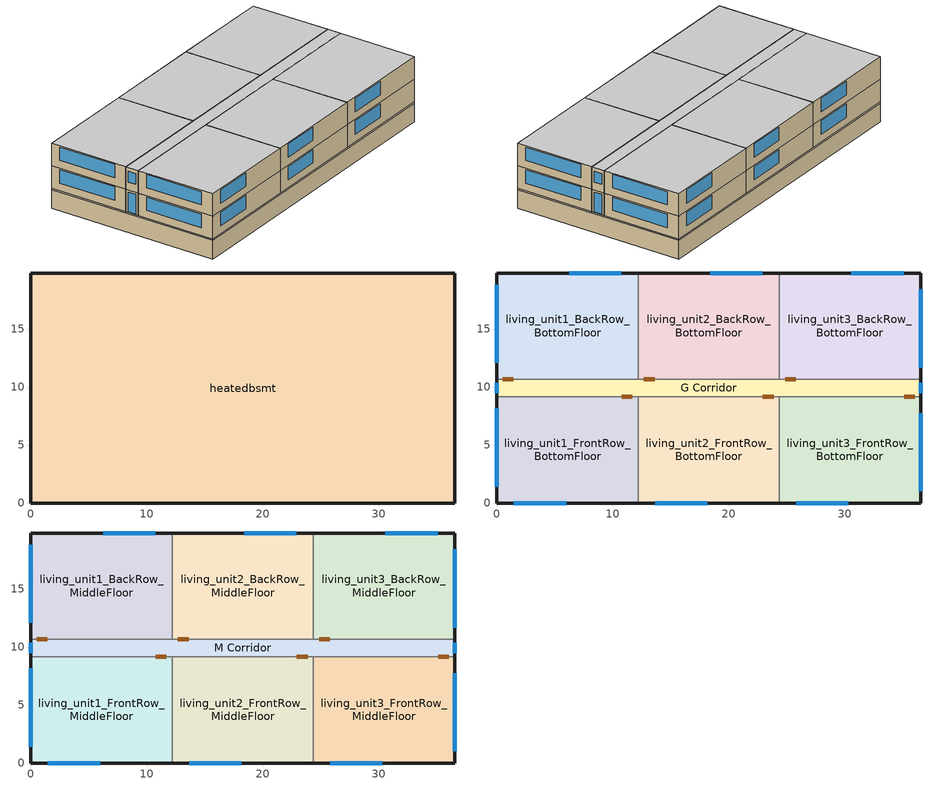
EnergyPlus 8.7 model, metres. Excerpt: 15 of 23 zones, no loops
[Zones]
heatedbsmt
 floor ground (Slab): 36.54,0 0,0 0,19.82 36.54,19.82 z-2.13
 wall outside (Basement Wall): 0,0 36.54,0 36.54,19.84 0,19.84 0,0 z0:0.15
 wall ground (Basement Wall): 0,0 36.54,0 36.54,19.84 0,19.84 0,0 z-2.13:0
living_unit1_FrontRow_BottomFloor
 floor to heatedbsmt (Exterior Floor): 12.18,0 0,0 0,9.16 12.18,9.16 z0.15
 wall outside (Exterior Wall): 0,9.16 0,0 12.18,0 z0.15:2.74
 wall to G Corridor (Interior Wall): 12.18,9.16 0,9.16 z0.15:2.74
 wall to living_unit2_FrontRow_BottomFloor (interiorwall): 12.18,0 12.18,9.16 z0.15:2.74
 window (Exterior Window): 1.46,0 5.96,0 / 0,8.16 0,1.41 z1.07:2.59
 door inside (Interior Door): 11.68,9.16 10.76,9.16 z0.15:2.29
living_unit2_FrontRow_BottomFloor
 floor to heatedbsmt (Exterior Floor): 24.36,0 12.18,0 12.18,9.16 24.36,9.16 z0.15
 wall outside (Exterior Wall): 12.18,0 24.36,0 z0.15:2.74
 wall to G Corridor (Interior Wall): 24.36,9.16 12.18,9.16 z0.15:2.74
 wall to living_unit3_FrontRow_BottomFloor (interiorwall): 24.36,0 24.36,9.16 z0.15:2.74
 window (Exterior Window): 13.64,0 18.14,0 z1.07:2.59
 door inside (Interior Door): 23.86,9.16 22.94,9.16 z0.15:2.29
living_unit3_FrontRow_BottomFloor
 floor to heatedbsmt (Exterior Floor): 36.54,0 24.36,0 24.36,9.16 36.54,9.16 z0.15
 wall outside (Exterior Wall): 24.36,0 36.54,0 36.54,9.16 z0.15:2.74
 wall to G Corridor (Interior Wall): 36.54,9.16 24.36,9.16 z0.15:2.74
 window (Exterior Window): 36.54,1 36.54,7.75 / 25.82,0 30.32,0 z1.07:2.59
 door inside (Interior Door): 36.04,9.16 35.12,9.16 z0.15:2.29
living_unit1_BackRow_BottomFloor
 floor to heatedbsmt (Exterior Floor): 12.18,10.68 0,10.68 0,19.84 12.18,19.84 z0.15
 wall outside (Exterior Wall): 12.18,19.84 0,19.84 0,10.68 z0.15:2.74
 wall to G Corridor (Interior Wall): 0,10.68 12.18,10.68 z0.15:2.74
 wall to living_unit2_BackRow_BottomFloor (interiorwall): 12.18,10.68 12.18,19.84 z0.15:2.74
 window (Exterior Window): 10.72,19.84 6.22,19.84 / 0,18.84 0,12.09 z1.07:2.59
 door inside (Interior Door): 0.5,10.68 1.41,10.68 z0.15:2.29
living_unit2_BackRow_BottomFloor
 floor to heatedbsmt (Exterior Floor): 24.36,10.68 12.18,10.68 12.18,19.84 24.36,19.84 z0.15
 wall outside (Exterior Wall): 24.36,19.84 12.18,19.84 z0.15:2.74
 wall to G Corridor (Interior Wall): 12.18,10.68 24.36,10.68 z0.15:2.74
 wall to living_unit3_BackRow_BottomFloor (interiorwall): 24.36,10.68 24.36,19.84 z0.15:2.74
 window (Exterior Window): 22.9,19.84 18.4,19.84 z1.07:2.59
 door inside (Interior Door): 12.68,10.68 13.59,10.68 z0.15:2.29
living_unit3_BackRow_BottomFloor
 floor to heatedbsmt (Exterior Floor): 36.54,10.68 24.36,10.68 24.36,19.84 36.54,19.84 z0.15
 wall outside (Exterior Wall): 36.54,10.68 36.54,19.84 24.36,19.84 z0.15:2.74
 wall to G Corridor (Interior Wall): 24.36,10.68 36.54,10.68 z0.15:2.74
 window (Exterior Window): 36.54,11.68 36.54,18.43 / 35.08,19.84 30.58,19.84 z1.07:2.59
 door inside (Interior Door): 24.86,10.68 25.77,10.68 z0.15:2.29
G Corridor
 floor to heatedbsmt (Exterior Floor): 36.54,9.16 0,9.16 0,10.68 36.54,10.68 z0.15
 wall outside (Exterior Wall): 36.54,9.16 36.54,10.68 / 0,10.68 0,9.16 z0.15:2.74
 window (Exterior Window): 36.54,9.46 36.54,10.38 / 0,10.38 0,9.46 z0.23:2.51
living_unit1_FrontRow_MiddleFloor
 floor to living_unit1_FrontRow_BottomFloor (ceiling-floor-layer): 12.18,0 0,0 0,9.16 12.18,9.16 z2.74
 wall outside (Exterior Wall): 0,9.16 0,0 12.18,0 z2.74:5.33
 wall to living_unit2_FrontRow_MiddleFloor (interiorwall): 12.18,0 12.18,9.16 z2.74:5.33
 wall to M Corridor (Interior Wall): 12.18,9.16 0,9.16 z2.74:5.33
 window (Exterior Window): 1.46,0 5.96,0 / 0,8.16 0,1.41 z3.66:5.18
 door inside (Interior Door): 11.68,9.16 10.76,9.16 z2.74:4.88
 ceiling to living_unit1_FrontRow_TopFloor (ceiling-floor-layer): 0,0 12.18,0 12.18,9.16 0,9.16 z5.33
living_unit2_FrontRow_MiddleFloor
 floor to living_unit2_FrontRow_BottomFloor (ceiling-floor-layer): 24.36,0 12.18,0 12.18,9.16 24.36,9.16 z2.74
 wall outside (Exterior Wall): 12.18,0 24.36,0 z2.74:5.33
 wall to M Corridor (Interior Wall): 24.36,9.16 12.18,9.16 z2.74:5.33
 wall to living_unit3_FrontRow_MiddleFloor (interiorwall): 24.36,0 24.36,9.16 z2.74:5.33
 window (Exterior Window): 13.64,0 18.14,0 z3.66:5.18
 door inside (Interior Door): 23.86,9.16 22.94,9.16 z2.74:4.88
 ceiling to living_unit2_FrontRow_TopFloor (ceiling-floor-layer): 12.18,0 24.36,0 24.36,9.16 12.18,9.16 z5.33
living_unit3_FrontRow_MiddleFloor
 floor to living_unit3_FrontRow_BottomFloor (ceiling-floor-layer): 36.54,0 24.36,0 24.36,9.16 36.54,9.16 z2.74
 wall outside (Exterior Wall): 24.36,0 36.54,0 36.54,9.16 z2.74:5.33
 wall to M Corridor (Interior Wall): 36.54,9.16 24.36,9.16 z2.74:5.33
 window (Exterior Window): 36.54,1 36.54,7.75 / 25.82,0 30.32,0 z3.66:5.18
 door inside (Interior Door): 36.04,9.16 35.12,9.16 z2.74:4.88
 ceiling to living_unit3_FrontRow_TopFloor (ceiling-floor-layer): 24.36,0 36.54,0 36.54,9.16 24.36,9.16 z5.33
living_unit1_BackRow_MiddleFloor
 floor to living_unit1_BackRow_BottomFloor (ceiling-floor-layer): 12.18,10.68 0,10.68 0,19.84 12.18,19.84 z2.74
 wall outside (Exterior Wall): 12.18,19.84 0,19.84 0,10.68 z2.74:5.33
 wall to M Corridor (Interior Wall): 0,10.68 12.18,10.68 z2.74:5.33
 wall to living_unit2_BackRow_MiddleFloor (interiorwall): 12.18,10.68 12.18,19.84 z2.74:5.33
 window (Exterior Window): 10.72,19.84 6.22,19.84 / 0,18.84 0,12.09 z3.66:5.18
 door inside (Interior Door): 0.5,10.68 1.41,10.68 z2.74:4.88
 ceiling to living_unit1_BackRow_TopFloor (ceiling-floor-layer): 0,10.68 12.18,10.68 12.18,19.84 0,19.84 z5.33
living_unit2_BackRow_MiddleFloor
 floor to living_unit2_BackRow_BottomFloor (ceiling-floor-layer): 24.36,10.68 12.18,10.68 12.18,19.84 24.36,19.84 z2.74
 wall outside (Exterior Wall): 24.36,19.84 12.18,19.84 z2.74:5.33
 wall to M Corridor (Interior Wall): 12.18,10.68 24.36,10.68 z2.74:5.33
 wall to living_unit3_BackRow_MiddleFloor (interiorwall): 24.36,10.68 24.36,19.84 z2.74:5.33
 window (Exterior Window): 22.9,19.84 18.4,19.84 z3.66:5.18
 door inside (Interior Door): 12.68,10.68 13.59,10.68 z2.74:4.88
 ceiling to living_unit2_BackRow_TopFloor (ceiling-floor-layer): 12.18,10.68 24.36,10.68 24.36,19.84 12.18,19.84 z5.33
living_unit3_BackRow_MiddleFloor
 floor to living_unit3_BackRow_BottomFloor (ceiling-floor-layer): 36.54,10.68 24.36,10.68 24.36,19.84 36.54,19.84 z2.74
 wall outside (Exterior Wall): 36.54,10.68 36.54,19.84 24.36,19.84 z2.74:5.33
 wall to M Corridor (Interior Wall): 24.36,10.68 36.54,10.68 z2.74:5.33
 window (Exterior Window): 36.54,11.68 36.54,18.43 / 35.08,19.84 30.58,19.84 z3.66:5.18
 door inside (Interior Door): 24.86,10.68 25.77,10.68 z2.74:4.88
 ceiling to living_unit3_BackRow_TopFloor (ceiling-floor-layer): 24.36,10.68 36.54,10.68 36.54,19.84 24.36,19.84 z5.33
M Corridor
 floor to G Corridor (ceiling-floor-layer): 36.54,9.16 0,9.16 0,10.68 36.54,10.68 z2.74
 wall outside (Exterior Wall): 0,10.68 0,9.16 / 36.54,9.16 36.54,10.68 z2.74:5.34
 window (Exterior Window): 36.54,9.46 36.54,10.38 / 0,10.38 0,9.46 z3.66:4.88
 ceiling to T Corridor (ceiling-floor-layer): 0,9.16 36.54,9.16 36.54,10.68 0,10.68 z5.34
[Building]
hp_heatedbsmt_IECC_2012_SEED: North Axis=0; Terrain=Suburbs; Loads Convergence Tolerance Value=0.04; Temperature Convergence Tolerance Value=0.4; Solar Distribution=FullExterior; Maximum Number of Warmup Days=25; Minimum Number of Warmup Days=6
[Site:Location]
Seattle Seattle Tacoma Intl A_WA_USA Design_Conditions: Latitude=47.47; Longitude=-122.32; Time Zone=-8; Elevation=122
[SizingPeriod:DesignDay] Day of Month=21; Humidity Condition Type=Wetbulb; Barometric Pressure=99868; Rain Indicator=No; Snow Indicator=No; Daylight Saving Time Indicator=No; Solar Model Indicator=ASHRAEClearSky
Name | Month | Day Type | Maximum DryBulb Temperature | Daily DryBulb Temperature Range | Wetbulb or DewPoint at Maximum DryBulb | Wind Speed | Wind Direction | Sky Clearness
Seattle Seattle Tacoma Intl A Ann Htg 99.6% Condns DB | 12 | WinterDesignDay | -4.2 | 0 | -4.2 | 4.3 | 20 | 0
Seattle Seattle Tacoma Intl A Ann Clg .4% Condns DB=>MWB | 8 | SummerDesignDay | 29.4 | 10.4 | 18.3 | 4.2 | 350 | 1
[Site:WaterMainsTemperature]
Calculation Method=Correlation; Annual Average Outdoor Air Temperature=11.2167; Maximum Difference In Monthly Average Outdoor Air Temperatures=14.3
[Material]
Name | Roughness | Thickness | Conductivity | Density | Specific Heat | Thickness {m} | Conductivity {W/m-K} | Density {kg/m3} | Specific Heat {J/kg-K} | Thermal Absorptance | Solar Absorptance | Visible Absorptance
wall_consol_layer | Rough | 0.1397 | 0.0596628 | 120.801 | 1036.26
sheathing_consol_layer | Rough | 0.0127 | 0.0940184 | 685.008 | 1172.332
floor_consol_layer | Rough | 0.23495 | 0.0485233 | 55.074 | 916.9311
slab_consol_layer | Rough |  |  |  |  | 0.23495 | 0.0485233 | 55.074 | 916.9311
bsmtwall_consol_layer | Rough | 0.0889 | 0.0596628 | 120.801 | 1036.26
Stucco_1in | MediumSmooth | 0.0254001 | 1.39892 | 1922.21 | 878.64
Drywall_1/2in | MediumSmooth | 0.0127 | 0.16009 | 800.923 | 1087.84
OSB_5/8in | MediumSmooth | 0.015875 | 0.1163 | 544.627 | 1213.36
Plywood_3/4in | Rough | 0.01905 | 0.115458 | 544.68 | 674.54 |  |  |  |  | 0.9 | 0.7 | 0.7
Lumber_2x4 | Rough | 0.0890016 | 0.115458 | 512.64 | 767.58 |  |  |  |  | 0.9 | 0.7 | 0.7
Carpet_n_pad | MediumSmooth | 0.0254001 | 0.0601314 | 32.0369 | 836.8 |  |  |  |  | 0.9 | 0.7 | 0.7
door_const | Smooth | 0.0317022 | 0.0720096 | 512.64 | 767.58
[Material:NoMass]
Bldg_paper_felt: Roughness=Smooth; Thermal Resistance=0.0105666
[Material:AirGap]
Air_4_in_vert: Thermal Resistance=0.158499
[WindowMaterial:SimpleGlazingSystem]
Glass: UFactor=1.817152; Solar Heat Gain Coefficient=0.4; Visible Transmittance=0.88
[WindowMaterial:Blind]
int_blind: Slat Orientation=Horizontal; Slat Width=0.025; Slat Separation=0.01875; Slat Thickness=0.001; Slat Angle=45; Slat Conductivity=221; Slat Beam Solar Transmittance=0; Front Side Slat Beam Solar Reflectance=0.5; Back Side Slat Beam Solar Reflectance=0.5; Slat Diffuse Solar Transmittance=0; Front Side Slat Diffuse Solar Reflectance=0.5; Back Side Slat Diffuse Solar Reflectance=0.5; Slat Beam Visible Transmittance=0; Front Side Slat Beam Visible Reflectance=0.5; Back Side Slat Beam Visible Reflectance=0.5; Slat Diffuse Visible Transmittance=0; Front Side Slat Diffuse Visible Reflectance=0.5; Back Side Slat Diffuse Visible Reflectance=0.5; Slat Infrared Hemispherical Transmittance=0; Front Side Slat Infrared Hemispherical Emissivity=0.9; Back Side Slat Infrared Hemispherical Emissivity=0.9; Blind to Glass Distance=0.05; Blind Top Opening Multiplier=0.5; Blind Bottom Opening Multiplier=0.5; Blind Left Side Opening Multiplier=0.5; Blind Right Side Opening Multiplier=0.5
[Construction]
ceiling-floor-layer: Lumber_2x4
Exterior Floor: floor_consol_layer, Plywood_3/4in, Carpet_n_pad
Slab: slab_consol_layer, Plywood_3/4in, Carpet_n_pad
Exterior Wall: Stucco_1in, Bldg_paper_felt, sheathing_consol_layer, OSB_5/8in, wall_consol_layer, Drywall_1/2in
interiorwall: Drywall_1/2in, OSB_5/8in, Drywall_1/2in
Interior Wall: Drywall_1/2in, Air_4_in_vert, Drywall_1/2in
Exterior Window: Glass
Interior Door: door_const
window_w_blinds: Glass, int_blind
Basement Wall: Plywood_3/4in, bsmtwall_consol_layer, Plywood_3/4in
[WindowProperty:ShadingControl]
Shades: Shading Type=InteriorBlind; Construction with Shading=window_w_blinds; Shading Control Type=OnIfScheduleAllows; Schedule=window_shades; Shading Control Is Scheduled=Yes; Glare Control Is Active=No
[Zone] Multiplier=1
heatedbsmt; living_unit1_FrontRow_BottomFloor; living_unit2_FrontRow_BottomFloor; living_unit3_FrontRow_BottomFloor; living_unit1_BackRow_BottomFloor; living_unit2_BackRow_BottomFloor; living_unit3_BackRow_BottomFloor; living_unit1_FrontRow_MiddleFloor; living_unit2_FrontRow_MiddleFloor; living_unit3_FrontRow_MiddleFloor; living_unit1_BackRow_MiddleFloor; living_unit2_BackRow_MiddleFloor; living_unit3_BackRow_MiddleFloor; G Corridor; M Corridor
[GroundHeatTransfer:Control]
gtp_control: Run Basement Preprocessor=yes; Run Slab Preprocessor=no
[GroundHeatTransfer:Slab:Materials]
NMAT Number of materials=2; ALBEDO Surface Albedo No Snow=0.16; ALBEDO Surface Albedo Snow=0.4; EPSLW Surface Emissivity No Snow=0.9; EPSLW Surface Emissivity Snow=0.9; Z0 Surface Roughness No Snow=0.75; Z0 Surface Roughness Snow=0.05; HIN Indoor HConv Downward Flow=6; HIN Indoor HConv Upward=9
[GroundHeatTransfer:Slab:MatlProps]
RHO Slab Material density=2300; RHO Soil Density=1200; CP Slab CP=650; CP Soil CP=1200; TCON Slab k=0.9; TCON Soil k=1
[GroundHeatTransfer:Slab:BoundConds]
EVTR Is surface evapotranspiration modeled=FALSE; FIXBC is the lower boundary at a fixed temperature=TRUE; TDEEPin=10; USRHflag Is the ground surface h specified by the user=FALSE
[GroundHeatTransfer:Slab:BldgProps]
IYRS Number of years to iterate=10; Shape Slab shape=0; HBLDG Building height=4; TIN1 January Indoor Average Temperature Setpoint=22.22; TIN2 February Indoor Average Temperature Setpoint=22.22; TIN3 March Indoor Average Temperature Setpoint=22.22; TIN4 April Indoor Average Temperature Setpoint=22.22; TIN5 May Indoor Average Temperature Setpoint=22.22; TIN6 June Indoor Average Temperature Setpoint=23.88; TIN7 July Indoor Average Temperature Setpoint=23.88; TIN8 August Indoor Average Temperature Setpoint=23.88; TIN9 September Indoor Average Temperature Setpoint=23.88; TIN10 October Indoor Average Temperature Setpoint=22.22; TIN11 November Indoor Average Temperature Setpoint=22.22; TIN12 December Indoor Average Temperature Setpoint=22.22; TINAmp Daily Indoor sine wave variation amplitude=0; ConvTol Convergence Tolerance=0.1
[GroundHeatTransfer:Slab:Insulation]
RINS R value of under slab insulation=0; DINS Width of strip of under slab insulation=0; RVINS R value of vertical insulation=1.761; ZVINS Depth of vertical insulation=1.5; IVINS Flag Is there vertical insulation=1
[GroundHeatTransfer:Slab:EquivalentSlab]
APRatio The area to perimeter ratio for this slab=2.84365; SLABDEPTH Thickness of slab on grade=0.1; CLEARANCE Distance from edge of slab to domain edge=15; ZCLEARANCE Distance from bottom of slab to domain bottom=15
[GroundHeatTransfer:Basement:SimParameters]
F Multiplier for the ADI solution=0.1; IYRS Maximum number of yearly iterations=15
[GroundHeatTransfer:Basement:MatlProps]
NMAT Number of materials in this domain=6; Density for Foundation Wall=2243; density for Floor Slab=2243; density for Ceiling=311; density for Soil=1500; density for Gravel=2000; density for Wood=449; Specific heat for foundation wall=880; Specific heat for floor slab=880; Specific heat for ceiling=1530; Specific heat for soil=840; Specific heat for gravel=720; Specific heat for wood=1530; Thermal conductivity for foundation wall=1.4; Thermal conductivity for floor slab=1.4; Thermal conductivity for ceiling=0.09; thermal conductivity for soil=1.1; thermal conductivity for gravel=1.9; thermal conductivity for wood=0.12
[GroundHeatTransfer:Basement:Insulation]
REXT R Value of any exterior insulation=2.2893; INSFULL Flag Is the wall fully insulated=True
[GroundHeatTransfer:Basement:SurfaceProps]
ALBEDO Surface albedo for No snow conditions=0.16; ALBEDO Surface albedo for snow conditions=0.4; EPSLN Surface emissivity No Snow=0.94; EPSLN Surface emissivity with Snow=0.86; VEGHT Surface roughness No snow conditions=6; VEGHT Surface roughness Snow conditions=0.25; PET Flag Potential evapotranspiration on=False
[GroundHeatTransfer:Basement:BldgData]
DWALL Wall thickness=0.2; DSLAB Floor slab thickness=0.243828; DGRAVXY Width of gravel pit beside basement wall=0.3; DGRAVZN Gravel depth extending above the floor slab=0.2; DGRAVZP Gravel depth below the floor slab=0.1
[GroundHeatTransfer:Basement:Interior]
COND Flag Is the basement conditioned=True; HIN Downward convection only heat transfer coefficient=0.92; HIN Upward convection only heat transfer coefficient=4.04; HIN Horizontal convection only heat transfer coefficient=3.08; HIN Downward combined convection and radiation heat transfer coefficient=6.13; HIN Upward combined convection and radiation heat transfer coefficient=9.26; HIN Horizontal combined convection and radiation heat transfer coefficient=8.29
[GroundHeatTransfer:Basement:ComBldg]
January average temperature=21; February average temperature=21; March average temperature=21; April average temperature=21; May average temperature=24; June average temperature=24; July average temperature=24; August average temperature=24; September average temperature=24; October average temperature=24; November average temperature=21; December average temperature=21; Daily variation sine wave amplitude=21
[GroundHeatTransfer:Basement:EquivSlab]
APRatio The area to perimeter ratio for this slab=8.57295; EquivSizing Flag=True
[GroundHeatTransfer:Basement:EquivAutoGrid]
CLEARANCE Distance from outside of wall to edge of 3D ground domain=15; SlabDepth Thickness of the floor slab=0.1; BaseDepth Depth of the basement wall below grade=1.21914
[People] Number of People Schedule=Occupancy_sch; Number of People Calculation Method=People; Number of People=2; Fraction Radiant=0; Sensible Heat Fraction=autocalculate; Activity Level Schedule=activity_sch; Enable ASHRAE 55 Comfort Warnings=No; Mean Radiant Temperature Calculation Type=ZoneAveraged
Name | Zone or ZoneList
people_unit1_FrontRow_BottomFloor | living_unit1_FrontRow_BottomFloor
people_unit2_FrontRow_BottomFloor | living_unit2_FrontRow_BottomFloor
people_unit3_FrontRow_BottomFloor | living_unit3_FrontRow_BottomFloor
people_unit1_BackRow_BottomFloor | living_unit1_BackRow_BottomFloor
people_unit2_BackRow_BottomFloor | living_unit2_BackRow_BottomFloor
people_unit3_BackRow_BottomFloor | living_unit3_BackRow_BottomFloor
people_unit1_FrontRow_MiddleFloor | living_unit1_FrontRow_MiddleFloor
people_unit2_FrontRow_MiddleFloor | living_unit2_FrontRow_MiddleFloor
people_unit3_FrontRow_MiddleFloor | living_unit3_FrontRow_MiddleFloor
people_unit1_BackRow_MiddleFloor | living_unit1_BackRow_MiddleFloor
people_unit2_BackRow_MiddleFloor | living_unit2_BackRow_MiddleFloor
people_unit3_BackRow_MiddleFloor | living_unit3_BackRow_MiddleFloor
[Lights] Schedule=LightingProfile_EELighting; Design Level Calculation Method=Watts/Area; Return Air Fraction=0; Fraction Radiant=0.6; Fraction Visible=0.2; Fraction Replaceable=0
Living Hardwired Lighting1_FrontRow_BottomFloor: Zone or ZoneList=living_unit1_FrontRow_BottomFloor; Watts per Zone Floor Area=0.736
Living Plug-in Lighting1_FrontRow_BottomFloor: Zone or ZoneList=living_unit1_FrontRow_BottomFloor; Watts per Zone Floor Area=0.288
Living Hardwired Lighting2_FrontRow_BottomFloor: Zone or ZoneList=living_unit2_FrontRow_BottomFloor; Watts per Zone Floor Area=0.736
Living Plug-in Lighting2_FrontRow_BottomFloor: Zone or ZoneList=living_unit2_FrontRow_BottomFloor; Watts per Zone Floor Area=0.288
Living Hardwired Lighting3_FrontRow_BottomFloor: Zone or ZoneList=living_unit3_FrontRow_BottomFloor; Watts per Zone Floor Area=0.736
Living Plug-in Lighting3_FrontRow_BottomFloor: Zone or ZoneList=living_unit3_FrontRow_BottomFloor; Watts per Zone Floor Area=0.288
Living Hardwired Lighting1_BackRow_BottomFloor: Zone or ZoneList=living_unit1_BackRow_BottomFloor; Watts per Zone Floor Area=0.736
Living Plug-in Lighting1_BackRow_BottomFloor: Zone or ZoneList=living_unit1_BackRow_BottomFloor; Watts per Zone Floor Area=0.288
Living Hardwired Lighting2_BackRow_BottomFloor: Zone or ZoneList=living_unit2_BackRow_BottomFloor; Watts per Zone Floor Area=0.736
Living Plug-in Lighting2_BackRow_BottomFloor: Zone or ZoneList=living_unit2_BackRow_BottomFloor; Watts per Zone Floor Area=0.288
Living Hardwired Lighting3_BackRow_BottomFloor: Zone or ZoneList=living_unit3_BackRow_BottomFloor; Watts per Zone Floor Area=0.736
Living Plug-in Lighting3_BackRow_BottomFloor: Zone or ZoneList=living_unit3_BackRow_BottomFloor; Watts per Zone Floor Area=0.288
Living Hardwired Lighting1_FrontRow_MiddleFloor: Zone or ZoneList=living_unit1_FrontRow_MiddleFloor; Watts per Zone Floor Area=0.736
Living Plug-in Lighting1_FrontRow_MiddleFloor: Zone or ZoneList=living_unit1_FrontRow_MiddleFloor; Watts per Zone Floor Area=0.288
Living Hardwired Lighting2_FrontRow_MiddleFloor: Zone or ZoneList=living_unit2_FrontRow_MiddleFloor; Watts per Zone Floor Area=0.736
Living Plug-in Lighting2_FrontRow_MiddleFloor: Zone or ZoneList=living_unit2_FrontRow_MiddleFloor; Watts per Zone Floor Area=0.288
Living Hardwired Lighting3_FrontRow_MiddleFloor: Zone or ZoneList=living_unit3_FrontRow_MiddleFloor; Watts per Zone Floor Area=0.736
Living Plug-in Lighting3_FrontRow_MiddleFloor: Zone or ZoneList=living_unit3_FrontRow_MiddleFloor; Watts per Zone Floor Area=0.288
Living Hardwired Lighting1_BackRow_MiddleFloor: Zone or ZoneList=living_unit1_BackRow_MiddleFloor; Watts per Zone Floor Area=0.736
Living Plug-in Lighting1_BackRow_MiddleFloor: Zone or ZoneList=living_unit1_BackRow_MiddleFloor; Watts per Zone Floor Area=0.288
Living Hardwired Lighting2_BackRow_MiddleFloor: Zone or ZoneList=living_unit2_BackRow_MiddleFloor; Watts per Zone Floor Area=0.736
Living Plug-in Lighting2_BackRow_MiddleFloor: Zone or ZoneList=living_unit2_BackRow_MiddleFloor; Watts per Zone Floor Area=0.288
Living Hardwired Lighting3_BackRow_MiddleFloor: Zone or ZoneList=living_unit3_BackRow_MiddleFloor; Watts per Zone Floor Area=0.736
Living Plug-in Lighting3_BackRow_MiddleFloor: Zone or ZoneList=living_unit3_BackRow_MiddleFloor; Watts per Zone Floor Area=0.288
Corridor Lights Lighting_G Corridor: Zone or ZoneList=G Corridor; Watts per Zone Floor Area=0.288; EndUse Subcategory=General; Return Air Fraction Calculated from Plenum Temperature=No; Return Air Fraction Function of Plenum Temperature Coefficient 1=0; Return Air Fraction Function of Plenum Temperature Coefficient 2=0
Corridor Lights Lighting_M Corridor: Zone or ZoneList=M Corridor; Watts per Zone Floor Area=0.288; EndUse Subcategory=General; Return Air Fraction Calculated from Plenum Temperature=No; Return Air Fraction Function of Plenum Temperature Coefficient 1=0; Return Air Fraction Function of Plenum Temperature Coefficient 2=0
[ElectricEquipment]
Name | Zone or ZoneList | Schedule | Design Level Calculation Method | Design Level | Fraction Latent | Fraction Radiant | Fraction Lost | EndUse Subcategory | Watts per Zone Floor Area
Refrigerator1_FrontRow_BottomFloor | living_unit1_FrontRow_BottomFloor | Refrigerator | EquipmentLevel | 91.094 | 0 | 0 | 0 | Appl
Misc Elec Load1_FrontRow_BottomFloor | living_unit1_FrontRow_BottomFloor | MiscPlugLoad | Watts/Area |  | 0.062439 | 0.411909 | 0.251045 | Misc | 2.46
Clothes Washer1_FrontRow_BottomFloor | living_unit1_FrontRow_BottomFloor | ClothesWasher | EquipmentLevel | 29.5818 | 0 | 0.48 | 0.2 | Appl
Clothes Dryer1_FrontRow_BottomFloor | living_unit1_FrontRow_BottomFloor | ClothesDryer | EquipmentLevel | 222.113 | 0.05 | 0.09 | 0.8 | Appl
Dishwasher1_FrontRow_BottomFloor | living_unit1_FrontRow_BottomFloor | Dishwasher | EquipmentLevel | 68.3276 | 0.15 | 0.36 | 0.25 | Appl
Misc Elec Load21_FrontRow_BottomFloor | living_unit1_FrontRow_BottomFloor | always_avail | EquipmentLevel | 121.881 | 0.062439 | 0.411909 | 0.251045 | Misc
Cooking Range1_FrontRow_BottomFloor | living_unit1_FrontRow_BottomFloor | CookingRange | EquipmentLevel | 248.498 | 0.3 | 0.24 | 0.3 | Appl
Misc Gas Load1_FrontRow_BottomFloor | living_unit1_FrontRow_BottomFloor | MiscPlugLoad | Watts/Area |  | 0.062439 | 0.411909 | 0.251045 | Misc | 0.297
Refrigerator2_FrontRow_BottomFloor | living_unit2_FrontRow_BottomFloor | Refrigerator | EquipmentLevel | 91.094 | 0 | 0 | 0 | Appl
Misc Elec Load2_FrontRow_BottomFloor | living_unit2_FrontRow_BottomFloor | MiscPlugLoad | Watts/Area |  | 0.062439 | 0.411909 | 0.251045 | Misc | 2.46
Clothes Washer2_FrontRow_BottomFloor | living_unit2_FrontRow_BottomFloor | ClothesWasher | EquipmentLevel | 29.5818 | 0 | 0.48 | 0.2 | Appl
Clothes Dryer2_FrontRow_BottomFloor | living_unit2_FrontRow_BottomFloor | ClothesDryer | EquipmentLevel | 222.113 | 0.05 | 0.09 | 0.8 | Appl
Dishwasher2_FrontRow_BottomFloor | living_unit2_FrontRow_BottomFloor | Dishwasher | EquipmentLevel | 68.3276 | 0.15 | 0.36 | 0.25 | Appl
Misc Elec Load22_FrontRow_BottomFloor | living_unit2_FrontRow_BottomFloor | always_avail | EquipmentLevel | 121.881 | 0.062439 | 0.411909 | 0.251045 | Misc
Cooking Range2_FrontRow_BottomFloor | living_unit2_FrontRow_BottomFloor | CookingRange | EquipmentLevel | 248.498 | 0.3 | 0.24 | 0.3 | Appl
Misc Gas Load2_FrontRow_BottomFloor | living_unit2_FrontRow_BottomFloor | MiscPlugLoad | Watts/Area |  | 0.062439 | 0.411909 | 0.251045 | Misc | 0.297
Refrigerator3_FrontRow_BottomFloor | living_unit3_FrontRow_BottomFloor | Refrigerator | EquipmentLevel | 91.094 | 0 | 0 | 0 | Appl
Misc Elec Load3_FrontRow_BottomFloor | living_unit3_FrontRow_BottomFloor | MiscPlugLoad | Watts/Area |  | 0.062439 | 0.411909 | 0.251045 | Misc | 2.46
Clothes Washer3_FrontRow_BottomFloor | living_unit3_FrontRow_BottomFloor | ClothesWasher | EquipmentLevel | 29.5818 | 0 | 0.48 | 0.2 | Appl
Clothes Dryer3_FrontRow_BottomFloor | living_unit3_FrontRow_BottomFloor | ClothesDryer | EquipmentLevel | 222.113 | 0.05 | 0.09 | 0.8 | Appl
Dishwasher3_FrontRow_BottomFloor | living_unit3_FrontRow_BottomFloor | Dishwasher | EquipmentLevel | 68.3276 | 0.15 | 0.36 | 0.25 | Appl
Misc Elec Load23_FrontRow_BottomFloor | living_unit3_FrontRow_BottomFloor | always_avail | EquipmentLevel | 121.881 | 0.062439 | 0.411909 | 0.251045 | Misc
Cooking Range3_FrontRow_BottomFloor | living_unit3_FrontRow_BottomFloor | CookingRange | EquipmentLevel | 248.498 | 0.3 | 0.24 | 0.3 | Appl
Misc Gas Load3_FrontRow_BottomFloor | living_unit3_FrontRow_BottomFloor | MiscPlugLoad | Watts/Area |  | 0.062439 | 0.411909 | 0.251045 | Misc | 0.297
Refrigerator1_BackRow_BottomFloor | living_unit1_BackRow_BottomFloor | Refrigerator | EquipmentLevel | 91.094 | 0 | 0 | 0 | Appl
Misc Elec Load1_BackRow_BottomFloor | living_unit1_BackRow_BottomFloor | MiscPlugLoad | Watts/Area |  | 0.062439 | 0.411909 | 0.251045 | Misc | 2.46
Clothes Washer1_BackRow_BottomFloor | living_unit1_BackRow_BottomFloor | ClothesWasher | EquipmentLevel | 29.5818 | 0 | 0.48 | 0.2 | Appl
Clothes Dryer1_BackRow_BottomFloor | living_unit1_BackRow_BottomFloor | ClothesDryer | EquipmentLevel | 222.113 | 0.05 | 0.09 | 0.8 | Appl
Dishwasher1_BackRow_BottomFloor | living_unit1_BackRow_BottomFloor | Dishwasher | EquipmentLevel | 68.3276 | 0.15 | 0.36 | 0.25 | Appl
Misc Elec Load21_BackRow_BottomFloor | living_unit1_BackRow_BottomFloor | always_avail | EquipmentLevel | 121.881 | 0.062439 | 0.411909 | 0.251045 | Misc
Cooking Range1_BackRow_BottomFloor | living_unit1_BackRow_BottomFloor | CookingRange | EquipmentLevel | 248.498 | 0.3 | 0.24 | 0.3 | Appl
Misc Gas Load1_BackRow_BottomFloor | living_unit1_BackRow_BottomFloor | MiscPlugLoad | Watts/Area |  | 0.062439 | 0.411909 | 0.251045 | Misc | 0.297
Refrigerator2_BackRow_BottomFloor | living_unit2_BackRow_BottomFloor | Refrigerator | EquipmentLevel | 91.094 | 0 | 0 | 0 | Appl
Misc Elec Load2_BackRow_BottomFloor | living_unit2_BackRow_BottomFloor | MiscPlugLoad | Watts/Area |  | 0.062439 | 0.411909 | 0.251045 | Misc | 2.46
Clothes Washer2_BackRow_BottomFloor | living_unit2_BackRow_BottomFloor | ClothesWasher | EquipmentLevel | 29.5818 | 0 | 0.48 | 0.2 | Appl
Clothes Dryer2_BackRow_BottomFloor | living_unit2_BackRow_BottomFloor | ClothesDryer | EquipmentLevel | 222.113 | 0.05 | 0.09 | 0.8 | Appl
Dishwasher2_BackRow_BottomFloor | living_unit2_BackRow_BottomFloor | Dishwasher | EquipmentLevel | 68.3276 | 0.15 | 0.36 | 0.25 | Appl
Misc Elec Load22_BackRow_BottomFloor | living_unit2_BackRow_BottomFloor | always_avail | EquipmentLevel | 121.881 | 0.062439 | 0.411909 | 0.251045 | Misc
Cooking Range2_BackRow_BottomFloor | living_unit2_BackRow_BottomFloor | CookingRange | EquipmentLevel | 248.498 | 0.3 | 0.24 | 0.3 | Appl
Misc Gas Load2_BackRow_BottomFloor | living_unit2_BackRow_BottomFloor | MiscPlugLoad | Watts/Area |  | 0.062439 | 0.411909 | 0.251045 | Misc | 0.297
Refrigerator3_BackRow_BottomFloor | living_unit3_BackRow_BottomFloor | Refrigerator | EquipmentLevel | 91.094 | 0 | 0 | 0 | Appl
Misc Elec Load3_BackRow_BottomFloor | living_unit3_BackRow_BottomFloor | MiscPlugLoad | Watts/Area |  | 0.062439 | 0.411909 | 0.251045 | Misc | 2.46
Clothes Washer3_BackRow_BottomFloor | living_unit3_BackRow_BottomFloor | ClothesWasher | EquipmentLevel | 29.5818 | 0 | 0.48 | 0.2 | Appl
Clothes Dryer3_BackRow_BottomFloor | living_unit3_BackRow_BottomFloor | ClothesDryer | EquipmentLevel | 222.113 | 0.05 | 0.09 | 0.8 | Appl
Dishwasher3_BackRow_BottomFloor | living_unit3_BackRow_BottomFloor | Dishwasher | EquipmentLevel | 68.3276 | 0.15 | 0.36 | 0.25 | Appl
Misc Elec Load23_BackRow_BottomFloor | living_unit3_BackRow_BottomFloor | always_avail | EquipmentLevel | 121.881 | 0.062439 | 0.411909 | 0.251045 | Misc
Cooking Range3_BackRow_BottomFloor | living_unit3_BackRow_BottomFloor | CookingRange | EquipmentLevel | 248.498 | 0.3 | 0.24 | 0.3 | Appl
Misc Gas Load3_BackRow_BottomFloor | living_unit3_BackRow_BottomFloor | MiscPlugLoad | Watts/Area |  | 0.062439 | 0.411909 | 0.251045 | Misc | 0.297
Refrigerator1_FrontRow_MiddleFloor | living_unit1_FrontRow_MiddleFloor | Refrigerator | EquipmentLevel | 91.094 | 0 | 0 | 0 | Appl
Misc Elec Load1_FrontRow_MiddleFloor | living_unit1_FrontRow_MiddleFloor | MiscPlugLoad | Watts/Area |  | 0.062439 | 0.411909 | 0.251045 | Misc | 2.46
Clothes Washer1_FrontRow_MiddleFloor | living_unit1_FrontRow_MiddleFloor | ClothesWasher | EquipmentLevel | 29.5818 | 0 | 0.48 | 0.2 | Appl
Clothes Dryer1_FrontRow_MiddleFloor | living_unit1_FrontRow_MiddleFloor | ClothesDryer | EquipmentLevel | 222.113 | 0.05 | 0.09 | 0.8 | Appl
Dishwasher1_FrontRow_MiddleFloor | living_unit1_FrontRow_MiddleFloor | Dishwasher | EquipmentLevel | 68.3276 | 0.15 | 0.36 | 0.25 | Appl
Misc Elec Load21_FrontRow_MiddleFloor | living_unit1_FrontRow_MiddleFloor | always_avail | EquipmentLevel | 121.881 | 0.062439 | 0.411909 | 0.251045 | Misc
Cooking Range1_FrontRow_MiddleFloor | living_unit1_FrontRow_MiddleFloor | CookingRange | EquipmentLevel | 248.498 | 0.3 | 0.24 | 0.3 | Appl
Misc Gas Load1_FrontRow_MiddleFloor | living_unit1_FrontRow_MiddleFloor | MiscPlugLoad | Watts/Area |  | 0.062439 | 0.411909 | 0.251045 | Misc | 0.297
Refrigerator2_FrontRow_MiddleFloor | living_unit2_FrontRow_MiddleFloor | Refrigerator | EquipmentLevel | 91.094 | 0 | 0 | 0 | Appl
Misc Elec Load2_FrontRow_MiddleFloor | living_unit2_FrontRow_MiddleFloor | MiscPlugLoad | Watts/Area |  | 0.062439 | 0.411909 | 0.251045 | Misc | 2.46
Clothes Washer2_FrontRow_MiddleFloor | living_unit2_FrontRow_MiddleFloor | ClothesWasher | EquipmentLevel | 29.5818 | 0 | 0.48 | 0.2 | Appl
Clothes Dryer2_FrontRow_MiddleFloor | living_unit2_FrontRow_MiddleFloor | ClothesDryer | EquipmentLevel | 222.113 | 0.05 | 0.09 | 0.8 | Appl
Dishwasher2_FrontRow_MiddleFloor | living_unit2_FrontRow_MiddleFloor | Dishwasher | EquipmentLevel | 68.3276 | 0.15 | 0.36 | 0.25 | Appl
Misc Elec Load22_FrontRow_MiddleFloor | living_unit2_FrontRow_MiddleFloor | always_avail | EquipmentLevel | 121.881 | 0.062439 | 0.411909 | 0.251045 | Misc
Cooking Range2_FrontRow_MiddleFloor | living_unit2_FrontRow_MiddleFloor | CookingRange | EquipmentLevel | 248.498 | 0.3 | 0.24 | 0.3 | Appl
Misc Gas Load2_FrontRow_MiddleFloor | living_unit2_FrontRow_MiddleFloor | MiscPlugLoad | Watts/Area |  | 0.062439 | 0.411909 | 0.251045 | Misc | 0.297
Refrigerator3_FrontRow_MiddleFloor | living_unit3_FrontRow_MiddleFloor | Refrigerator | EquipmentLevel | 91.094 | 0 | 0 | 0 | Appl
Misc Elec Load3_FrontRow_MiddleFloor | living_unit3_FrontRow_MiddleFloor | MiscPlugLoad | Watts/Area |  | 0.062439 | 0.411909 | 0.251045 | Misc | 2.46
Clothes Washer3_FrontRow_MiddleFloor | living_unit3_FrontRow_MiddleFloor | ClothesWasher | EquipmentLevel | 29.5818 | 0 | 0.48 | 0.2 | Appl
Clothes Dryer3_FrontRow_MiddleFloor | living_unit3_FrontRow_MiddleFloor | ClothesDryer | EquipmentLevel | 222.113 | 0.05 | 0.09 | 0.8 | Appl
Dishwasher3_FrontRow_MiddleFloor | living_unit3_FrontRow_MiddleFloor | Dishwasher | EquipmentLevel | 68.3276 | 0.15 | 0.36 | 0.25 | Appl
Misc Elec Load23_FrontRow_MiddleFloor | living_unit3_FrontRow_MiddleFloor | always_avail | EquipmentLevel | 121.881 | 0.062439 | 0.411909 | 0.251045 | Misc
Cooking Range3_FrontRow_MiddleFloor | living_unit3_FrontRow_MiddleFloor | CookingRange | EquipmentLevel | 248.498 | 0.3 | 0.24 | 0.3 | Appl
Misc Gas Load3_FrontRow_MiddleFloor | living_unit3_FrontRow_MiddleFloor | MiscPlugLoad | Watts/Area |  | 0.062439 | 0.411909 | 0.251045 | Misc | 0.297
Refrigerator1_BackRow_MiddleFloor | living_unit1_BackRow_MiddleFloor | Refrigerator | EquipmentLevel | 91.094 | 0 | 0 | 0 | Appl
Misc Elec Load1_BackRow_MiddleFloor | living_unit1_BackRow_MiddleFloor | MiscPlugLoad | Watts/Area |  | 0.062439 | 0.411909 | 0.251045 | Misc | 2.46
Clothes Washer1_BackRow_MiddleFloor | living_unit1_BackRow_MiddleFloor | ClothesWasher | EquipmentLevel | 29.5818 | 0 | 0.48 | 0.2 | Appl
Clothes Dryer1_BackRow_MiddleFloor | living_unit1_BackRow_MiddleFloor | ClothesDryer | EquipmentLevel | 222.113 | 0.05 | 0.09 | 0.8 | Appl
Dishwasher1_BackRow_MiddleFloor | living_unit1_BackRow_MiddleFloor | Dishwasher | EquipmentLevel | 68.3276 | 0.15 | 0.36 | 0.25 | Appl
Misc Elec Load21_BackRow_MiddleFloor | living_unit1_BackRow_MiddleFloor | always_avail | EquipmentLevel | 121.881 | 0.062439 | 0.411909 | 0.251045 | Misc
Cooking Range1_BackRow_MiddleFloor | living_unit1_BackRow_MiddleFloor | CookingRange | EquipmentLevel | 248.498 | 0.3 | 0.24 | 0.3 | Appl
Misc Gas Load1_BackRow_MiddleFloor | living_unit1_BackRow_MiddleFloor | MiscPlugLoad | Watts/Area |  | 0.062439 | 0.411909 | 0.251045 | Misc | 0.297
Refrigerator2_BackRow_MiddleFloor | living_unit2_BackRow_MiddleFloor | Refrigerator | EquipmentLevel | 91.094 | 0 | 0 | 0 | Appl
Misc Elec Load2_BackRow_MiddleFloor | living_unit2_BackRow_MiddleFloor | MiscPlugLoad | Watts/Area |  | 0.062439 | 0.411909 | 0.251045 | Misc | 2.46
Clothes Washer2_BackRow_MiddleFloor | living_unit2_BackRow_MiddleFloor | ClothesWasher | EquipmentLevel | 29.5818 | 0 | 0.48 | 0.2 | Appl
Clothes Dryer2_BackRow_MiddleFloor | living_unit2_BackRow_MiddleFloor | ClothesDryer | EquipmentLevel | 222.113 | 0.05 | 0.09 | 0.8 | Appl
Dishwasher2_BackRow_MiddleFloor | living_unit2_BackRow_MiddleFloor | Dishwasher | EquipmentLevel | 68.3276 | 0.15 | 0.36 | 0.25 | Appl
Misc Elec Load22_BackRow_MiddleFloor | living_unit2_BackRow_MiddleFloor | always_avail | EquipmentLevel | 121.881 | 0.062439 | 0.411909 | 0.251045 | Misc
Cooking Range2_BackRow_MiddleFloor | living_unit2_BackRow_MiddleFloor | CookingRange | EquipmentLevel | 248.498 | 0.3 | 0.24 | 0.3 | Appl
Misc Gas Load2_BackRow_MiddleFloor | living_unit2_BackRow_MiddleFloor | MiscPlugLoad | Watts/Area |  | 0.062439 | 0.411909 | 0.251045 | Misc | 0.297
Refrigerator3_BackRow_MiddleFloor | living_unit3_BackRow_MiddleFloor | Refrigerator | EquipmentLevel | 91.094 | 0 | 0 | 0 | Appl
Misc Elec Load3_BackRow_MiddleFloor | living_unit3_BackRow_MiddleFloor | MiscPlugLoad | Watts/Area |  | 0.062439 | 0.411909 | 0.251045 | Misc | 2.46
Clothes Washer3_BackRow_MiddleFloor | living_unit3_BackRow_MiddleFloor | ClothesWasher | EquipmentLevel | 29.5818 | 0 | 0.48 | 0.2 | Appl
Clothes Dryer3_BackRow_MiddleFloor | living_unit3_BackRow_MiddleFloor | ClothesDryer | EquipmentLevel | 222.113 | 0.05 | 0.09 | 0.8 | Appl
Dishwasher3_BackRow_MiddleFloor | living_unit3_BackRow_MiddleFloor | Dishwasher | EquipmentLevel | 68.3276 | 0.15 | 0.36 | 0.25 | Appl
Misc Elec Load23_BackRow_MiddleFloor | living_unit3_BackRow_MiddleFloor | always_avail | EquipmentLevel | 121.881 | 0.062439 | 0.411909 | 0.251045 | Misc
Cooking Range3_BackRow_MiddleFloor | living_unit3_BackRow_MiddleFloor | CookingRange | EquipmentLevel | 248.498 | 0.3 | 0.24 | 0.3 | Appl
Misc Gas Load3_BackRow_MiddleFloor | living_unit3_BackRow_MiddleFloor | MiscPlugLoad | Watts/Area |  | 0.062439 | 0.411909 | 0.251045 | Misc | 0.297
[ZoneInfiltration:EffectiveLeakageArea] Schedule=always_avail; Stack Coefficient=0.00029; Wind Coefficient=0.000231
Name | Zone | Effective Air Leakage Area
Living_ShermanGrimsrud_unit1_FrontRow_BottomFloor | living_unit1_FrontRow_BottomFloor | 107.349
Living_ShermanGrimsrud_unit2_FrontRow_BottomFloor | living_unit2_FrontRow_BottomFloor | 94.527
Living_ShermanGrimsrud_unit3_FrontRow_BottomFloor | living_unit3_FrontRow_BottomFloor | 107.349
Living_ShermanGrimsrud_unit1_BackRow_BottomFloor | living_unit1_BackRow_BottomFloor | 107.349
Living_ShermanGrimsrud_unit2_BackRow_BottomFloor | living_unit2_BackRow_BottomFloor | 94.527
Living_ShermanGrimsrud_unit3_BackRow_BottomFloor | living_unit3_BackRow_BottomFloor | 107.349
Living_ShermanGrimsrud_unit1_FrontRow_MiddleFloor | living_unit1_FrontRow_MiddleFloor | 47.0121
Living_ShermanGrimsrud_unit2_FrontRow_MiddleFloor | living_unit2_FrontRow_MiddleFloor | 34.1906
Living_ShermanGrimsrud_unit3_FrontRow_MiddleFloor | living_unit3_FrontRow_MiddleFloor | 47.0121
Living_ShermanGrimsrud_unit1_BackRow_MiddleFloor | living_unit1_BackRow_MiddleFloor | 47.0121
Living_ShermanGrimsrud_unit2_BackRow_MiddleFloor | living_unit2_BackRow_MiddleFloor | 34.1906
Living_ShermanGrimsrud_unit3_BackRow_MiddleFloor | living_unit3_BackRow_MiddleFloor | 47.0121
[ZoneVentilation:DesignFlowRate] Design Flow Rate Calculation Method=Flow/Zone; Design Flow Rate=0.0212525; Ventilation Type=Exhaust; Fan Pressure Rise=0; Fan Total Efficiency=1; Constant Term Coefficient=1; Temperature Term Coefficient=0; Velocity Term Coefficient=0; Velocity Squared Term Coefficient=0; Minimum Indoor Temperature=-100; Maximum Indoor Temperature=100; Delta Temperature=-100; Minimum Outdoor Temperature=-100; Maximum Outdoor Temperature=100; Maximum Wind Speed=40
Name | Zone or ZoneList | Schedule
Ventilation_unit1_FrontRow_BottomFloor | living_unit1_FrontRow_BottomFloor | always_avail
Ventilation_unit2_FrontRow_BottomFloor | living_unit2_FrontRow_BottomFloor | always_avail
Ventilation_unit3_FrontRow_BottomFloor | living_unit3_FrontRow_BottomFloor | always_avail
Ventilation_unit1_BackRow_BottomFloor | living_unit1_BackRow_BottomFloor | always_avail
Ventilation_unit2_BackRow_BottomFloor | living_unit2_BackRow_BottomFloor | always_avail
Ventilation_unit3_BackRow_BottomFloor | living_unit3_BackRow_BottomFloor | always_avail
Ventilation_unit1_FrontRow_MiddleFloor | living_unit1_FrontRow_MiddleFloor | always_avail
Ventilation_unit2_FrontRow_MiddleFloor | living_unit2_FrontRow_MiddleFloor | always_avail
Ventilation_unit3_FrontRow_MiddleFloor | living_unit3_FrontRow_MiddleFloor | always_avail
Ventilation_unit1_BackRow_MiddleFloor | living_unit1_BackRow_MiddleFloor | always_avail
Ventilation_unit2_BackRow_MiddleFloor | living_unit2_BackRow_MiddleFloor | always_avail
Ventilation_unit3_BackRow_MiddleFloor | living_unit3_BackRow_MiddleFloor | always_avail
Ventilation_unitheatedbsmt | heatedbsmt | always_off
Ventilation_G Corridor | G Corridor | always_avail
Ventilation_M Corridor | M Corridor | always_avail
[Exterior:Lights] EndUse Subcategory=Exterior-Lights
Name | Schedule | Design Level
Exterior-Lights_unit1_FrontRow_BottomFloor; Exterior-Lights_unit2_FrontRow_BottomFloor; Exterior-Lights_unit3_FrontRow_BottomFloor; Exterior-Lights_unit1_BackRow_BottomFloor; Exterior-Lights_unit2_BackRow_BottomFloor; Exterior-Lights_unit3_BackRow_BottomFloor; Exterior-Lights_unit1_FrontRow_MiddleFloor; Exterior-Lights_unit2_FrontRow_MiddleFloor; Exterior-Lights_unit3_FrontRow_MiddleFloor; Exterior-Lights_unit1_BackRow_MiddleFloor; Exterior-Lights_unit2_BackRow_MiddleFloor; Exterior-Lights_unit3_BackRow_MiddleFloor; Exterior-Lights_unit1_FrontRow_TopFloor; Exterior-Lights_unit2_FrontRow_TopFloor; Exterior-Lights_unit3_FrontRow_TopFloor; Exterior-Lights_unit1_BackRow_TopFloor; Exterior-Lights_unit2_BackRow_TopFloor; Exterior-Lights_unit3_BackRow_TopFloor | ExteriorLightingProfile | 29
Garage-Lights_unit1_FrontRow_BottomFloor; Garage-Lights_unit2_FrontRow_BottomFloor; Garage-Lights_unit3_FrontRow_BottomFloor; Garage-Lights_unit1_BackRow_BottomFloor; Garage-Lights_unit2_BackRow_BottomFloor; Garage-Lights_unit3_BackRow_BottomFloor; Garage-Lights_unit1_FrontRow_MiddleFloor; Garage-Lights_unit2_FrontRow_MiddleFloor; Garage-Lights_unit3_FrontRow_MiddleFloor; Garage-Lights_unit1_BackRow_MiddleFloor; Garage-Lights_unit2_BackRow_MiddleFloor; Garage-Lights_unit3_BackRow_MiddleFloor; Garage-Lights_unit1_FrontRow_TopFloor; Garage-Lights_unit2_FrontRow_TopFloor; Garage-Lights_unit3_FrontRow_TopFloor; Garage-Lights_unit1_BackRow_TopFloor; Garage-Lights_unit2_BackRow_TopFloor; Garage-Lights_unit3_BackRow_TopFloor | LightingProfile_EELighting | 5.86
[AvailabilityManager:Scheduled]
System availability: Schedule=always_avail
[Schedule:Day:Hourly]
OccupancyDay: 1, 1, 1, 1, 1, 1, 1, 0.8831, 0.40861, 0.24189, 0.24189, 0.24189, 0.24189, 0.24189, 0.24189, 0.24189, 0.29498, 0.5531, 0.89693, 0.89693, 0.89693, 1, 1, 1
ExteriorLightingProfileDay: 1, 1, 1, 1, 1, 1, 0, 0, 0, 0, 0, 0, 0, 0, 0, 0, 0, 0, 1, 1, 1, 1, 1, 1
LightingProfileDay_EELighting: 0.06875, 0.06875, 0.06875, 0.06875, 0.20625, 0.429688, 0.48125, 0.429688, 0.189062, 0.128906, 0.128906, 0.128906, 0.128906, 0.128906, 0.128906, 0.223438, 0.48125, 0.670312, 0.902344, 1, 1, 0.75625, 0.421094, 0.171875
RefrigeratorDay: 0.8, 0.782696, 0.765594, 0.742857, 0.731388, 0.731388, 0.75996, 0.8, 0.817103, 0.828571, 0.8, 0.8, 0.839839, 0.839839, 0.828571, 0.839839, 0.885714, 0.971429, 1, 0.971429, 0.942857, 0.925553, 0.885714, 0.828571
MiscPlugLoadDay: 0.60749, 0.559339, 0.552853, 0.545071, 0.524481, 0.585279, 0.676232, 0.718547, 0.60749, 0.517023, 0.529183, 0.529345, 0.520428, 0.538424, 0.568742, 0.600357, 0.710117, 0.862678, 0.936608, 0.966764, 1, 0.976654, 0.845169, 0.734436
CookingRangeDay: 0.0471585, 0.0471585, 0.0235459, 0.0235459, 0.0471585, 0.0707044, 0.165088, 0.283018, 0.306564, 0.320771, 0.283018, 0.330176, 0.377335, 0.306564, 0.292423, 0.377335, 0.613194, 1, 0.778348, 0.400947, 0.235859, 0.165088, 0.103722, 0.0707044
DishwasherWeekday: 0.129162, 0.0573867, 0.042998, 0.0286934, 0.0286934, 0.0860801, 0.172244, 0.258408, 0.488208, 0.545594, 0.473819, 0.402044, 0.344573, 0.387655, 0.315879, 0.301491, 0.315879, 0.416348, 0.732312, 0.933333, 0.761005, 0.559983, 0.373266, 0.258408
DishwasherWeekend: 0.138388, 0.0614858, 0.0460692, 0.0307429, 0.0307429, 0.0922286, 0.184547, 0.276866, 0.52308, 0.584565, 0.507663, 0.430761, 0.369185, 0.415344, 0.338442, 0.323026, 0.338442, 0.446087, 0.78462, 1, 0.815362, 0.599982, 0.399928, 0.276866
DishwasherVacation; ClothesWasherVacation; ClothesDryerVacation: 0, 0, 0, 0, 0, 0, 0, 0, 0, 0, 0, 0, 0, 0, 0, 0, 0, 0, 0, 0, 0, 0, 0, 0
ClothesWasherWeekday: 0.0887931, 0.0710155, 0.0354602, 0.0354602, 0.0710155, 0.106571, 0.213142, 0.461934, 0.692948, 0.817391, 0.799614, 0.710725, 0.639615, 0.568599, 0.497489, 0.461934, 0.479711, 0.461934, 0.461934, 0.461934, 0.461934, 0.444156, 0.30203, 0.159904
ClothesWasherWeekend: 0.10863, 0.0868807, 0.0433822, 0.0433822, 0.0868807, 0.130379, 0.260758, 0.565131, 0.847755, 1, 0.978251, 0.869505, 0.782508, 0.695627, 0.60863, 0.565131, 0.586881, 0.565131, 0.565131, 0.565131, 0.565131, 0.543382, 0.369505, 0.195627
ClothesDryerWeekday: 0.0996819, 0.0598091, 0.0398727, 0.0199364, 0.0398727, 0.0598091, 0.159491, 0.318982, 0.486427, 0.685791, 0.785473, 0.817391, 0.7456, 0.677837, 0.610073, 0.578155, 0.558218, 0.546236, 0.518346, 0.510391, 0.5263, 0.546236, 0.4386, 0.239236
ClothesDryerWeekend: 0.121951, 0.0731707, 0.0487805, 0.0243902, 0.0487805, 0.0731707, 0.195122, 0.390244, 0.595097, 0.839, 0.960951, 1, 0.91217, 0.829268, 0.746366, 0.707317, 0.682927, 0.668268, 0.634146, 0.624415, 0.643878, 0.668268, 0.536585, 0.292683
[Schedule:Week:Compact]
RefrigeratorWeek: AllDays, RefrigeratorDay
MiscPlugLoadWeek: AllDays, MiscPlugLoadDay
CookingRangeWeek: AllDays, CookingRangeDay
DishwasherWeek: Weekdays, DishwasherWeekday, Holiday, DishwasherVacation, Weekends, DishwasherWeekend, AllOtherDays, DishwasherWeekday
ClothesWasherWeek: Weekdays, ClothesWasherWeekday, Holiday, ClothesWasherVacation, Weekends, ClothesWasherWeekend, AllOtherDays, ClothesWasherWeekday
ClothesDryerWeek: Weekdays, ClothesDryerWeekday, Holiday, ClothesDryerVacation, Weekends, ClothesDryerWeekend, AllOtherDays, ClothesDryerWeekday
OccupancyWeek: AllDays, OccupancyDay
LightingProfileWeek_EELighting: AllDays, LightingProfileDay_EELighting
ExteriorLightingProfileWeek: AllDays, ExteriorLightingProfileDay
[Schedule:Year]
LightingProfile_EELighting: LightingProfileWeek_EELighting, 1, 1, 12, 31
ExteriorLightingProfile: ExteriorLightingProfileWeek, 1, 1, 12, 31
Refrigerator: RefrigeratorWeek, 1, 1, 12, 31
MiscPlugLoad: MiscPlugLoadWeek, 1, 1, 12, 31
CookingRange: CookingRangeWeek, 1, 1, 12, 31
Dishwasher: DishwasherWeek, 1, 1, 12, 31
ClothesWasher: ClothesWasherWeek, 1, 1, 12, 31
ClothesDryer: ClothesDryerWeek, 1, 1, 12, 31
Occupancy_sch: OccupancyWeek, 1, 1, 12, 31
[Schedule:Compact]
activity_sch: Through: 12/31, For: AllDays, Until: 24:00, 117.28
window_shades: Through: 12/31, For: AllDays, Until 24:00, 0.836
always_avail: Through: 12/31, For: AllDays, Until: 24:00, 1
always_off: Through: 12/31, For: AllDays, Until: 24:00, 0
